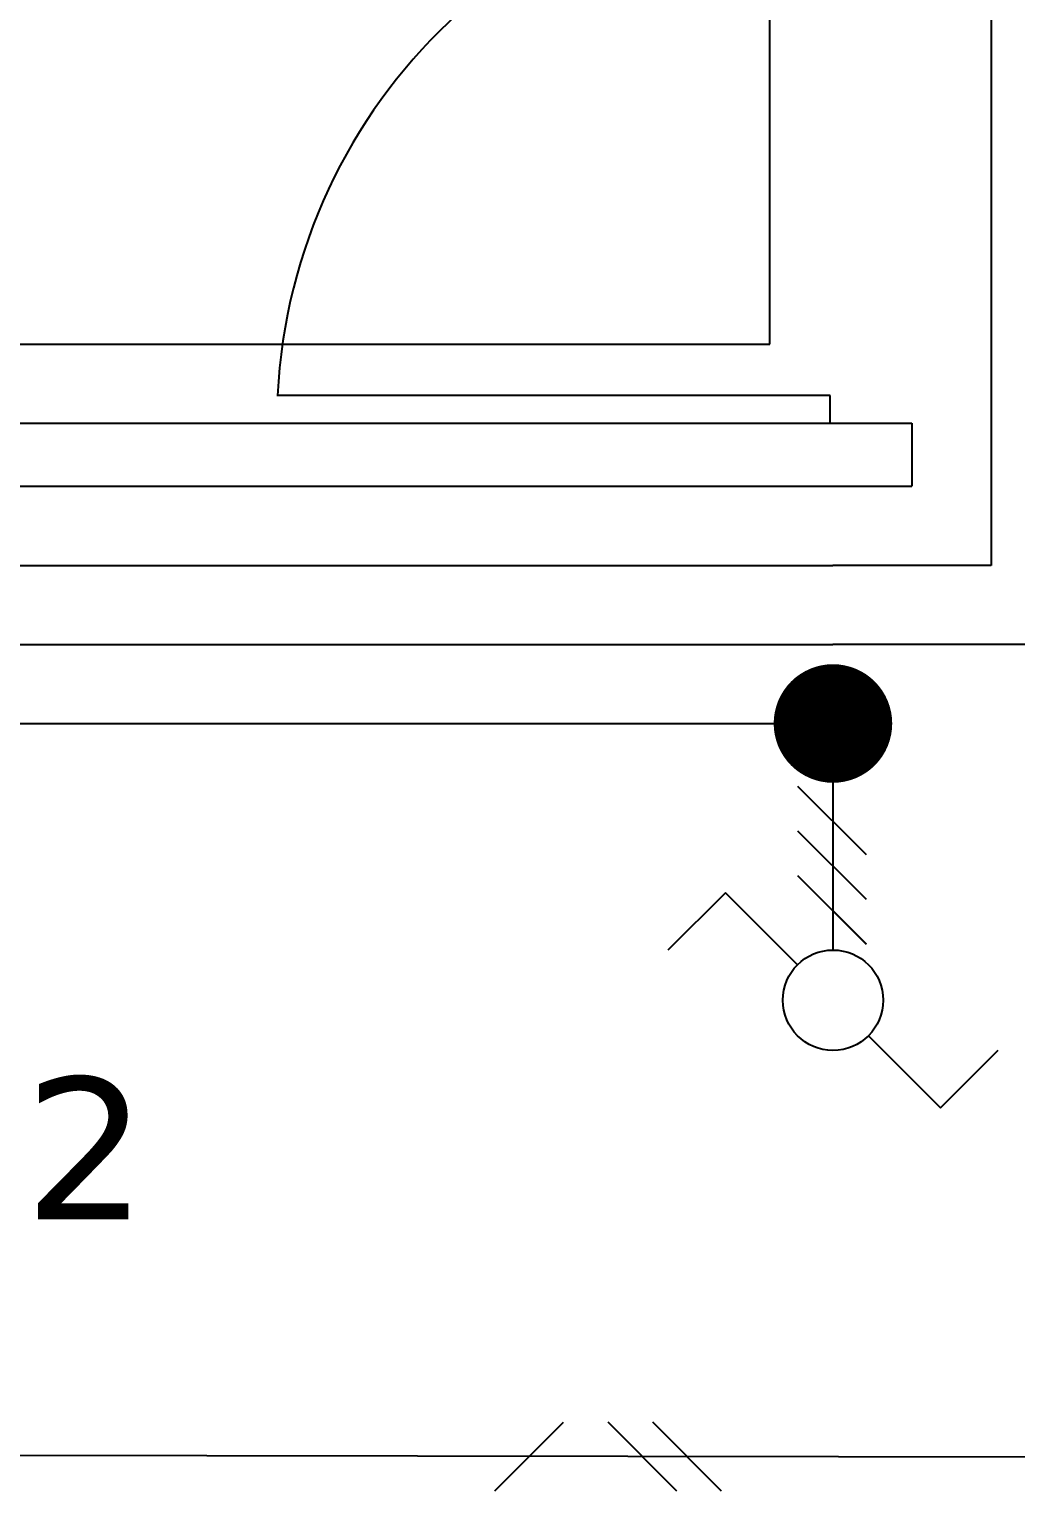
# Model space of a CAD drawing. Extents: x -9 to 600, y -23 to 65.
# Drawn here: x 270.197 to 271.445, y 41.997 to 43.846 of the extents above; entities that cross this region are included whole.
import ezdxf

# ---------------------------------------------------------------- set-up
doc = ezdxf.new("R2010")
doc.units = 0
doc.header["$LTSCALE"] = 0.8
doc.header["$MEASUREMENT"] = 0
doc.layers.get('0').update_dxf_attribs({"color": 3, "linetype": 'CONTINUOUS'})
for name, color, linetype in [('0_FIOS', 3, 'CONTINUOUS'), ('Desenho base', 7, 'CONTINUOUS'), ('ilum', 2, 'CONTINUOUS'), ('iluminação', 2, 'CONTINUOUS'), ('INTRR', 4, 'CONTINUOUS')]:
    doc.layers.add(name, color=color, linetype=linetype)
doc.layers.add('DLX_LUMKEY_IDX', color=7, linetype='CONTINUOUS', true_color=0x969696)
doc.styles.add('TableTextStyle', font='')
doc.styles.get('TableTextStyle').set_extended_font_data('VERDANA.TTF')

# ---------------------------------------------------------------- blocks, each defined once
blk = doc.blocks.new('PE')
for p, q in [((5, 0), (5, 100)), ((0, 0), (5, 0))]:
    blk.add_line(p, q)
blk.add_arc((0, 0), 100, 0, 87.134)
blk = doc.blocks.new('FIOS')
at = {"layer": '0_FIOS'}
for p, q in [((-1.255, -0.78), (-2.814, 0.78)), ((-0.238, -0.78), (-1.797, 0.78)), ((0.78, -0.78), (-0.78, 0.78))]:
    blk.add_line(p, q, dxfattribs=at)
blk = doc.blocks.new('MONO')
at = {"layer": '0_FIOS'}
for p, q in [((-3.356, -0.78), (-1.797, 0.78)), ((0.78, -0.78), (-0.78, 0.78)), ((1.797, -0.78), (0.238, 0.78))]:
    blk.add_line(p, q, dxfattribs=at)

msp = doc.modelspace()

# ---------------------------------------------------------------- linework, layer by layer
at = {"layer": 'Desenho base'}
for p, q in [((266.9635, 43.348), (271.3135, 43.348)), ((266.9635, 43.268), (271.3135, 43.268))]:
    msp.add_line(p, q, dxfattribs=at)
at = {"layer": 'Desenho base', "linetype": 'Continuous'}
msp.add_line((271.3135, 43.348), (271.3135, 43.268), dxfattribs=at)
at = {"layer": 'ilum'}
for p, q in [((271.1335, 43.448), (271.1335, 44.148)), ((271.4135, 44.1147), (271.4135, 43.168)), ((267.1635, 43.448), (271.1335, 43.448)), ((267.2635, 43.168), (271.2135, 43.168)), ((271.4135, 43.168), (271.2135, 43.168)), ((267.3635, 43.068), (271.2135, 43.068)), ((271.5135, 43.068), (271.2135, 43.068)), ((267.4635, 42.968), (271.2135, 42.968)), ((271.2135, 42.968), (271.2135, 42.6815)), ((270.7857, 41.9975, 2.802), (270.8724, 42.0842, 2.802)), ((270.929, 42.0842, 2.802), (271.0157, 41.9975, 2.802)), ((270.9855, 42.0842, 2.802), (271.0722, 41.9975, 2.802)), ((271.8434, 42.0394, 2.802), (267.9378, 42.046, 2.802))]:
    msp.add_line(p, q, dxfattribs=at)
at = {"layer": 'ilum', "ltscale": 0.5, "const_width": 0.075}
msp.add_lwpolyline([(271.176, 42.968, -1), (271.251, 42.968, -1)], format="xyb", close=True, dxfattribs=at)
at = {"layer": 'iluminação'}
for p, q in [((271.2558, 42.8018, 2.732), (271.1691, 42.8885, 2.732)), ((271.2558, 42.7452, 2.732), (271.1691, 42.8319, 2.732)), ((271.2558, 42.6887, 2.732), (271.1691, 42.7754, 2.732))]:
    msp.add_line(p, q, dxfattribs=at)
at = {"layer": 'INTRR'}
for p, q in [((271.0775, 42.754), (271.0045, 42.6811)), ((271.1686, 42.6629), (271.0775, 42.754)), ((271.2584, 42.5731), (271.3495, 42.482)), ((271.3495, 42.482), (271.4224, 42.5549))]:
    msp.add_line(p, q, dxfattribs=at)
at = {"layer": 'INTRR', "linetype": 'Continuous'}
msp.add_circle((271.2135, 42.618), 0.0635, dxfattribs=at)

# ---------------------------------------------------------------- block references
at = {"layer": 'Desenho base', "xscale": 0.006999999999999999, "yscale": 0.006999999999999999, "zscale": 0.006999999999999999, "rotation": 90}
msp.add_blockref('PE', (271.2098, 43.348), dxfattribs=at)
at = {"layer": 'iluminação', "xscale": -0.0556022733293418, "yscale": 0.0556022733293418, "zscale": 0.05560227332934211, "rotation": 90}
msp.add_blockref('FIOS', (271.2124, 42.732, 2.732), dxfattribs=at)
at = {"layer": 'iluminação', "xscale": 0.05560094617944675, "yscale": 0.05560094617944675, "zscale": 0.05560094617944675}
msp.add_blockref('MONO', (270.9723, 42.0408, 2.802), dxfattribs=at)

# ---------------------------------------------------------------- texts
at = {"layer": 'DLX_LUMKEY_IDX', "style": 'TableTextStyle'}
msp.add_text('2', height=0.18, dxfattribs=at).set_placement((270.1896, 42.3407, 2.8))

doc.saveas('drawing.dxf')
